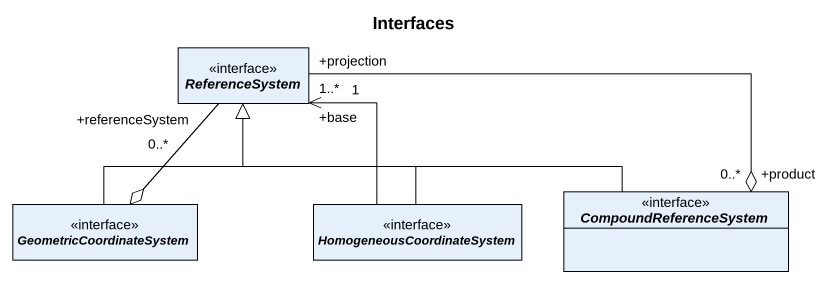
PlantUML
@startuml
title Interfaces
hide circle
hide empty members
interface ReferenceSystem
interface GeometricCoordinateSystem
interface HomogeneousCoordinateSystem
interface CompoundReferenceSystem
ReferenceSystem "+referenceSystem\n0..*" --o GeometricCoordinateSystem
ReferenceSystem "+projection\n1..*" -right-o "+product\n0..*" CompoundReferenceSystem
GeometricCoordinateSystem -up-|> ReferenceSystem
HomogeneousCoordinateSystem -up-> "+base\n1" ReferenceSystem
HomogeneousCoordinateSystem -up-|> ReferenceSystem
CompoundReferenceSystem -left-|> ReferenceSystem
@enduml
